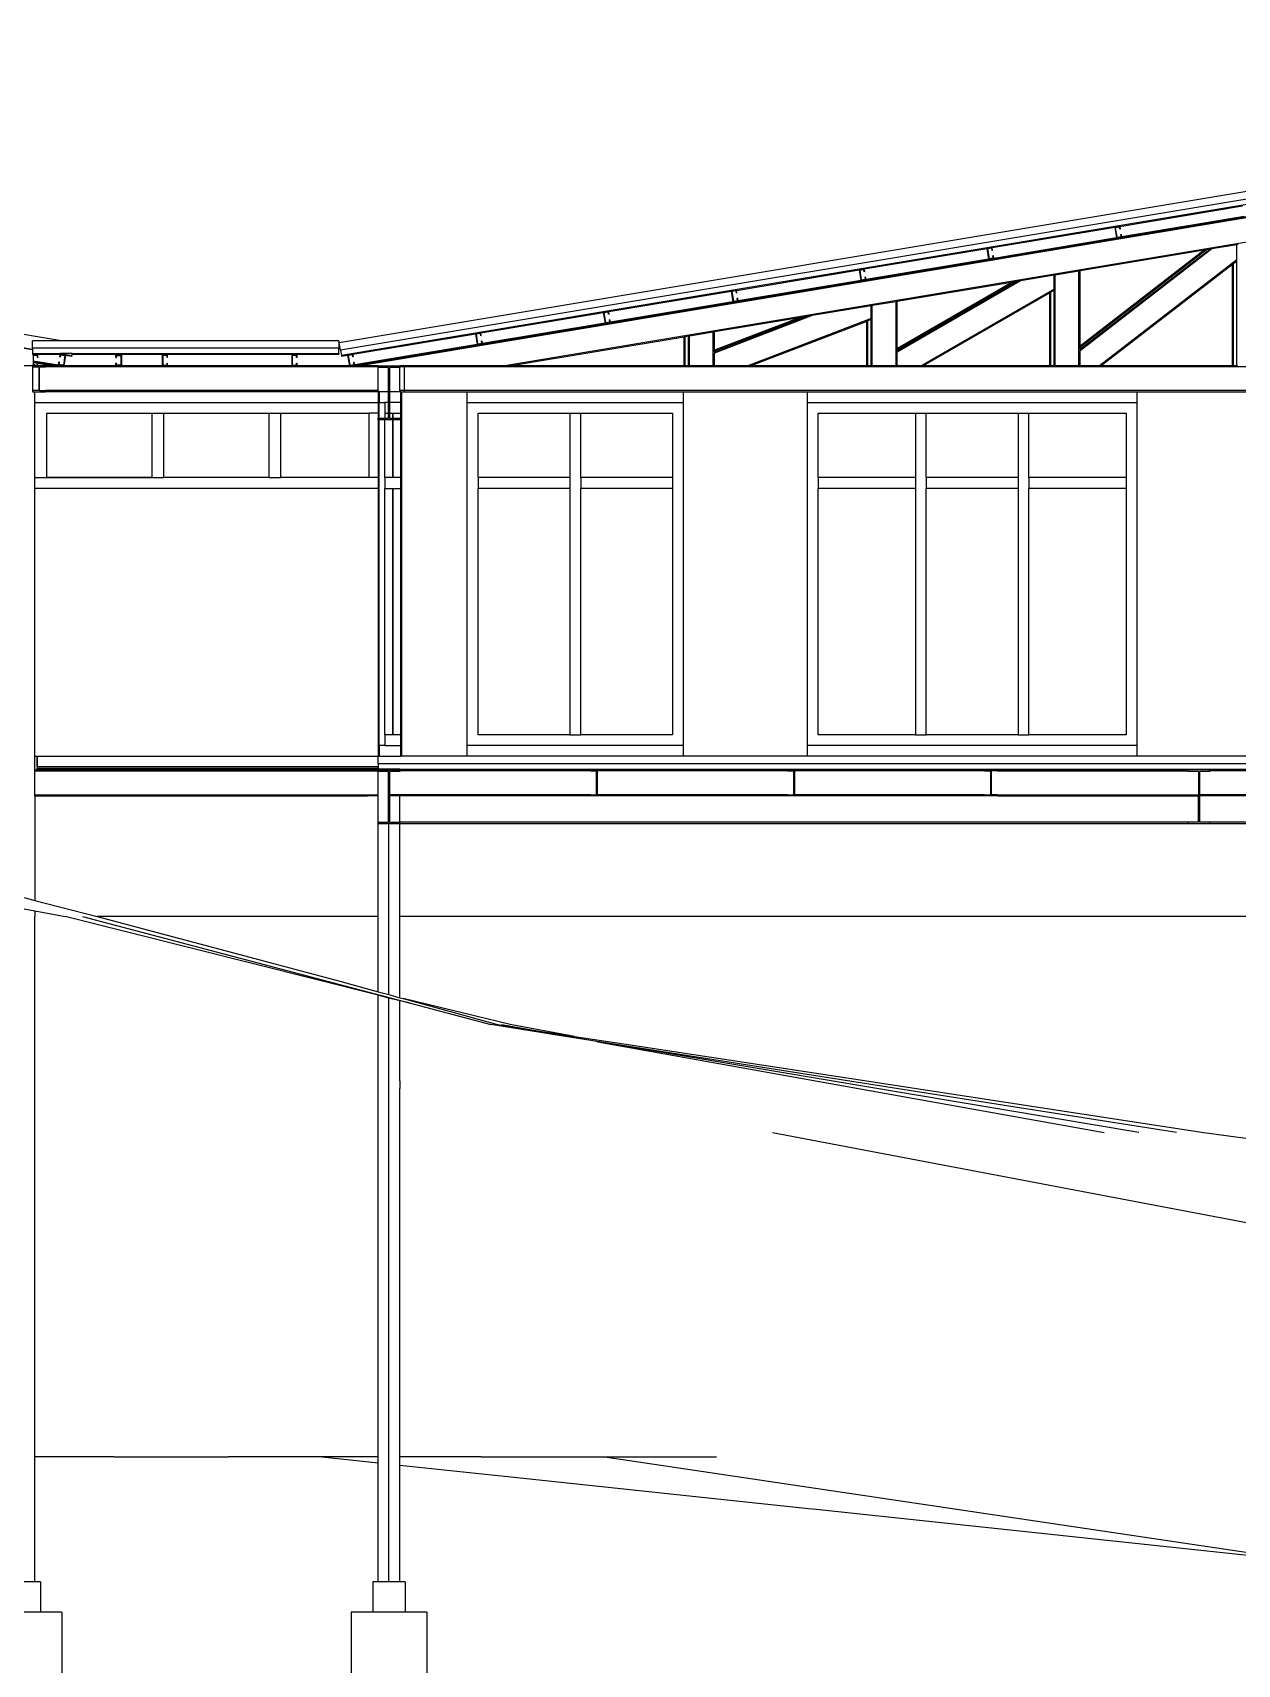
# Model space of a CAD drawing. Header units: metres. Extents: x -53 to 53, y -14 to 13.
# Drawn here: x -22.92 to -11.76, y -2.17 to 12.93 of the extents above; entities that cross this region are included whole.
import ezdxf

# ---------------------------------------------------------------- set-up
doc = ezdxf.new("R2010")
doc.units = ezdxf.units.M
doc.layers.add('SectionCutEdges', color=7, linetype='Continuous')

msp = doc.modelspace()

# ---------------------------------------------------------------- linework, layer by layer
for p, q in [((-22.65, 10.08), (-39.756, 12.931)), ((-39.775, 12.813), (-22.917, 10.003)), ((-3, 12.785), (-20.058, 9.943)), ((-2.777, 12.699), (-19.884, 9.848)), ((-3.108, 12.654), (-19.943, 9.848)), ((-2.741, 12.481), (-18.543, 9.848)), ((-12.849, 11.138), (-11.714, 11.327)), ((-11.698, 11.229), (-12.832, 11.04)), ((-14.032, 10.941), (-12.898, 11.13)), ((-12.881, 11.031), (-14.016, 10.842)), ((-15.216, 10.744), (-14.082, 10.933)), ((-11.997, 10.929), (-13.219, 9.987)), ((-12.018, 10.925), (-13.219, 9.999)), ((-12.048, 10.92), (-13.219, 10.018)), ((-12.069, 10.917), (-13.219, 10.03)), ((-12.069, 10.917), (-13.219, 10.725)), ((-12.048, 10.92), (-12.069, 10.917)), ((-12.018, 10.925), (-12.048, 10.92)), ((-11.997, 10.929), (-12.018, 10.925)), ((-11.767, 10.967), (-11.997, 10.929)), ((-11.757, 10.969), (-11.767, 10.967)), ((-11.767, 10.828), (-11.767, 10.967)), ((-16.4, 10.546), (-15.265, 10.735)), ((-14.065, 10.834), (-15.199, 10.645)), ((-13.229, 10.723), (-13.449, 10.687)), ((-13.219, 10.725), (-13.229, 10.723)), ((-13.229, 9.848), (-13.229, 10.723)), ((-13.219, 10.03), (-13.219, 10.725)), ((-11.767, 10.828), (-13.039, 9.848)), ((-11.807, 10.785), (-13.023, 9.848)), ((-11.797, 10.792), (-11.807, 10.785)), ((-11.807, 9.848), (-11.807, 10.785)), ((-11.767, 10.816), (-11.797, 10.792)), ((-11.797, 9.848), (-11.797, 10.792)), ((-11.767, 10.816), (-11.767, 10.828)), ((-11.767, 9.848), (-11.767, 10.816)), ((-15.249, 10.637), (-16.383, 10.448)), ((-13.77, 10.633), (-14.912, 9.975)), ((-13.797, 10.629), (-14.912, 9.986)), ((-13.826, 10.624), (-14.912, 9.998)), ((-13.853, 10.619), (-14.912, 10.009)), ((-13.853, 10.619), (-14.912, 10.443)), ((-13.826, 10.624), (-13.853, 10.619)), ((-13.797, 10.629), (-13.826, 10.624)), ((-13.77, 10.633), (-13.797, 10.629)), ((-13.459, 10.685), (-13.77, 10.633)), ((-13.449, 10.687), (-13.459, 10.685)), ((-13.459, 10.558), (-13.459, 10.685)), ((-13.449, 9.848), (-13.449, 10.687)), ((-17.583, 10.349), (-16.449, 10.538)), ((-16.432, 10.44), (-17.567, 10.25)), ((-14.922, 10.441), (-15.142, 10.405)), ((-14.912, 10.443), (-14.922, 10.441)), ((-14.922, 9.848), (-14.922, 10.441)), ((-14.912, 10.009), (-14.912, 10.443)), ((-13.459, 10.558), (-14.691, 9.848)), ((-13.499, 10.524), (-14.671, 9.848)), ((-13.489, 10.529), (-13.499, 10.524)), ((-13.499, 9.848), (-13.499, 10.524)), ((-13.459, 10.547), (-13.489, 10.529)), ((-13.489, 9.848), (-13.489, 10.529)), ((-13.459, 10.547), (-13.459, 10.558)), ((-13.459, 9.848), (-13.459, 10.547)), ((-18.767, 10.152), (-17.633, 10.341)), ((-15.699, 10.312), (-16.604, 9.966)), ((-15.747, 10.304), (-16.604, 9.976)), ((-15.77, 10.3), (-16.604, 9.981)), ((-15.818, 10.292), (-16.604, 9.991)), ((-15.818, 10.292), (-16.604, 10.161)), ((-15.152, 10.285), (-16.296, 9.848)), ((-15.77, 10.3), (-15.818, 10.292)), ((-15.747, 10.304), (-15.77, 10.3)), ((-15.699, 10.312), (-15.747, 10.304)), ((-15.152, 10.403), (-15.699, 10.312)), ((-15.152, 10.275), (-15.182, 10.263)), ((-15.142, 10.405), (-15.152, 10.403)), ((-15.152, 10.285), (-15.152, 10.403)), ((-15.152, 10.275), (-15.152, 10.285)), ((-15.152, 9.848), (-15.152, 10.275)), ((-15.142, 9.848), (-15.142, 10.405)), ((-23.795, 10.144), (-22.917, 9.997)), ((-19.951, 9.955), (-18.816, 10.144)), ((-17.616, 10.242), (-18.75, 10.053)), ((-16.844, 10.121), (-16.874, 10.116)), ((-16.834, 10.123), (-16.844, 10.121)), ((-16.844, 9.848), (-16.844, 10.121)), ((-16.614, 10.159), (-16.834, 10.123)), ((-16.834, 9.848), (-16.834, 10.123)), ((-16.604, 10.161), (-16.614, 10.159)), ((-16.614, 9.848), (-16.614, 10.159)), ((-16.604, 9.991), (-16.604, 10.161)), ((-15.192, 10.259), (-16.268, 9.848)), ((-15.182, 10.263), (-15.192, 10.259)), ((-15.192, 9.848), (-15.192, 10.259)), ((-15.182, 9.848), (-15.182, 10.263)), ((-22.917, 10.01), (-22.917, 10.003)), ((-22.917, 10.003), (-22.917, 9.997)), ((-22.917, 9.997), (-22.917, 9.96)), ((-20.081, 9.96), (-20.081, 10.01)), ((-20.066, 9.992), (-20.058, 9.943)), ((-18.8, 10.045), (-19.934, 9.856)), ((-16.884, 10.114), (-18.484, 9.848)), ((-16.874, 10.116), (-16.884, 10.114)), ((-16.884, 9.848), (-16.884, 10.114)), ((-16.874, 9.848), (-16.874, 10.116)), ((-16.604, 9.981), (-16.604, 9.991)), ((-16.604, 9.976), (-16.604, 9.981)), ((-16.604, 9.976), (-16.604, 9.966)), ((-14.912, 9.998), (-14.912, 10.009)), ((-14.912, 9.986), (-14.912, 9.998)), ((-14.912, 9.986), (-14.912, 9.975)), ((-14.912, 9.848), (-14.912, 9.975)), ((-13.219, 10.018), (-13.219, 10.03)), ((-13.219, 9.999), (-13.219, 10.018)), ((-13.219, 9.999), (-13.219, 9.987)), ((-13.219, 9.848), (-13.219, 9.987)), ((-22.917, 9.848), (-22.995, 9.848)), ((-22.917, 9.96), (-22.66, 9.96)), ((-22.917, 9.96), (-22.917, 9.955)), ((-22.917, 9.955), (-22.661, 9.955)), ((-22.917, 9.838), (-22.917, 9.618)), ((-22.912, 9.895), (-22.677, 9.856)), ((-22.912, 9.888), (-22.668, 9.848)), ((-22.912, 9.878), (-22.872, 9.872)), ((-22.895, 9.858), (-22.912, 9.858)), ((-22.895, 9.853), (-22.895, 9.858)), ((-22.867, 9.871), (-22.727, 9.848)), ((-22.727, 9.848), (-22.797, 9.848)), ((-19.717, 9.838), (-22.797, 9.838)), ((-22.727, 9.848), (-22.728, 9.848)), ((-22.668, 9.848), (-22.727, 9.848)), ((-22.677, 9.856), (-22.673, 9.881)), ((-22.628, 9.848), (-22.677, 9.856)), ((-22.668, 9.88), (-22.673, 9.881)), ((-22.671, 9.86), (-22.668, 9.88)), ((-22.632, 9.853), (-22.671, 9.86)), ((-22.628, 9.848), (-22.668, 9.848)), ((-22.665, 9.93), (-22.661, 9.955)), ((-22.665, 9.93), (-22.66, 9.929)), ((-22.661, 9.955), (-22.611, 9.946)), ((-22.626, 9.955), (-22.661, 9.955)), ((-22.66, 9.96), (-22.626, 9.955)), ((-22.551, 9.96), (-22.66, 9.96)), ((-22.66, 9.929), (-22.656, 9.949)), ((-22.656, 9.949), (-22.617, 9.942)), ((-22.617, 9.942), (-22.632, 9.853)), ((-22.611, 9.946), (-22.628, 9.848)), ((-22.145, 9.848), (-22.628, 9.848)), ((-22.626, 9.955), (-22.553, 9.943)), ((-22.611, 9.946), (-22.554, 9.937)), ((-22.553, 9.943), (-22.554, 9.937)), ((-22.553, 9.943), (-22.551, 9.955)), ((-22.551, 9.96), (-20.081, 9.96)), ((-22.551, 9.955), (-22.551, 9.96)), ((-22.551, 9.955), (-20.081, 9.955)), ((-22.145, 9.923), (-22.145, 9.948)), ((-22.145, 9.948), (-22.095, 9.948)), ((-22.145, 9.923), (-22.14, 9.923)), ((-22.14, 9.873), (-22.145, 9.873)), ((-22.145, 9.848), (-22.145, 9.873)), ((-22.095, 9.848), (-22.145, 9.848)), ((-22.14, 9.923), (-22.14, 9.943)), ((-22.14, 9.943), (-22.1, 9.943)), ((-22.14, 9.853), (-22.14, 9.873)), ((-22.1, 9.853), (-22.14, 9.853)), ((-22.1, 9.943), (-22.1, 9.853)), ((-22.095, 9.948), (-22.095, 9.848)), ((-21.717, 9.848), (-22.095, 9.848)), ((-20.517, 9.848), (-21.667, 9.848)), ((-19.983, 9.848), (-20.467, 9.848)), ((-20.081, 9.96), (-20.081, 9.955)), ((-20.058, 9.943), (-20.057, 9.937)), ((-20.057, 9.937), (-20, 9.946)), ((-19.943, 9.848), (-19.983, 9.848)), ((-19.884, 9.848), (-19.943, 9.848)), ((-19.717, 9.848), (-19.884, 9.848)), ((-19.717, 9.618), (-19.717, 9.832)), ((-19.477, 9.848), (-19.517, 9.848)), ((-19.477, 9.838), (-19.517, 9.838)), ((-19.517, 9.618), (-19.517, 9.832)), ((-19.477, 9.848), (-19.477, 9.838)), ((-18.543, 9.848), (-19.477, 9.848)), ((-19.477, 9.838), (-19.477, 9.618)), ((-4.677, 9.838), (-19.477, 9.838)), ((-18.484, 9.848), (-18.543, 9.848)), ((-16.884, 9.848), (-18.484, 9.848)), ((-16.874, 9.848), (-16.884, 9.848)), ((-16.844, 9.848), (-16.874, 9.848)), ((-16.844, 9.848), (-16.834, 9.848)), ((-16.614, 9.848), (-16.834, 9.848)), ((-16.614, 9.848), (-16.604, 9.848)), ((-16.604, 9.848), (-16.604, 9.966)), ((-16.296, 9.848), (-16.604, 9.848)), ((-16.296, 9.848), (-16.268, 9.848)), ((-15.192, 9.848), (-16.268, 9.848)), ((-15.182, 9.848), (-15.192, 9.848)), ((-15.152, 9.848), (-15.182, 9.848)), ((-15.152, 9.848), (-15.142, 9.848)), ((-14.922, 9.848), (-15.142, 9.848)), ((-14.922, 9.848), (-14.912, 9.848)), ((-14.691, 9.848), (-14.912, 9.848)), ((-14.691, 9.848), (-14.671, 9.848)), ((-13.499, 9.848), (-14.671, 9.848)), ((-13.489, 9.848), (-13.499, 9.848)), ((-13.459, 9.848), (-13.489, 9.848)), ((-13.459, 9.848), (-13.449, 9.848)), ((-13.229, 9.848), (-13.449, 9.848)), ((-13.229, 9.848), (-13.219, 9.848)), ((-13.039, 9.848), (-13.219, 9.848)), ((-13.039, 9.848), (-13.023, 9.848)), ((-11.807, 9.848), (-13.023, 9.848)), ((-11.797, 9.848), (-11.807, 9.848)), ((-11.767, 9.848), (-11.797, 9.848)), ((-11.767, 9.848), (-11.757, 9.848)), ((-22.895, 9.508), (-22.895, 9.608)), ((-19.717, 9.618), (-22.797, 9.618)), ((-19.717, 9.608), (-22.797, 9.608)), ((-19.717, 9.618), (-19.717, 9.608)), ((-19.717, 9.608), (-19.707, 9.608)), ((-19.707, 9.603), (-19.717, 9.603)), ((-19.717, 9.603), (-19.717, 9.508)), ((-19.517, 9.608), (-19.517, 9.618)), ((-19.477, 9.618), (-19.517, 9.618)), ((-19.507, 9.608), (-19.477, 9.608)), ((-19.497, 9.603), (-19.507, 9.603)), ((-19.497, 6.233), (-19.497, 9.603)), ((-18.892, 9.603), (-19.497, 9.603)), ((-19.477, 9.618), (-19.477, 9.608)), ((-4.717, 9.618), (-19.477, 9.618)), ((-19.477, 9.608), (-4.727, 9.608)), ((-18.892, 9.508), (-18.892, 9.603)), ((-15.742, 9.603), (-16.892, 9.603)), ((-16.892, 9.603), (-16.892, 9.508)), ((-15.742, 9.508), (-15.742, 9.603)), ((-11.542, 9.603), (-12.692, 9.603)), ((-12.692, 9.603), (-12.692, 9.508)), ((-22.895, 9.508), (-19.717, 9.508)), ((-22.895, 8.813), (-22.895, 9.508)), ((-22.788, 9.408), (-22.788, 8.813)), ((-22.788, 9.408), (-21.81, 9.408)), ((-21.81, 9.408), (-21.703, 9.408)), ((-21.81, 8.813), (-21.81, 9.408)), ((-21.703, 8.813), (-21.703, 9.408)), ((-21.703, 9.408), (-20.725, 9.408)), ((-20.725, 9.408), (-20.618, 9.408)), ((-20.725, 8.813), (-20.725, 9.408)), ((-20.618, 8.813), (-20.618, 9.408)), ((-20.618, 9.408), (-19.801, 9.408)), ((-19.801, 8.813), (-19.801, 9.408)), ((-19.717, 9.408), (-19.801, 9.408)), ((-19.717, 9.508), (-19.717, 9.408)), ((-19.717, 9.408), (-19.717, 9.364)), ((-19.707, 9.364), (-19.707, 9.508)), ((-19.657, 9.408), (-19.657, 9.364)), ((-19.507, 8.813), (-19.507, 9.408)), ((-18.892, 9.508), (-16.892, 9.508)), ((-18.892, 6.333), (-18.892, 9.508)), ((-18.792, 8.813), (-18.792, 9.408)), ((-18.792, 9.408), (-17.942, 9.408)), ((-17.942, 9.408), (-17.842, 9.408)), ((-17.942, 9.408), (-17.942, 8.813)), ((-17.842, 8.813), (-17.842, 9.408)), ((-17.842, 9.408), (-16.992, 9.408)), ((-16.992, 9.408), (-16.992, 8.813)), ((-16.892, 9.508), (-16.892, 6.333)), ((-15.742, 6.333), (-15.742, 9.508)), ((-15.742, 9.508), (-12.692, 9.508)), ((-15.642, 8.813), (-15.642, 9.408)), ((-15.642, 9.408), (-14.742, 9.408)), ((-14.742, 9.408), (-14.642, 9.408)), ((-14.742, 9.408), (-14.742, 8.813)), ((-14.642, 9.408), (-13.792, 9.408)), ((-14.642, 8.813), (-14.642, 9.408)), ((-13.792, 9.408), (-13.692, 9.408)), ((-13.792, 9.408), (-13.792, 8.813)), ((-13.692, 8.813), (-13.692, 9.408)), ((-13.692, 9.408), (-12.792, 9.408)), ((-12.792, 9.408), (-12.792, 8.813)), ((-12.692, 9.508), (-12.692, 6.333)), ((-19.717, 9.348), (-19.717, 8.813)), ((-19.707, 6.333), (-19.707, 9.348)), ((-19.657, 8.813), (-19.657, 9.348)), ((-22.895, 8.713), (-22.895, 8.813)), ((-22.895, 8.813), (-22.788, 8.813)), ((-21.81, 8.813), (-22.788, 8.813)), ((-22.788, 8.813), (-21.81, 8.813)), ((-21.81, 8.813), (-21.703, 8.813)), ((-20.725, 8.813), (-21.703, 8.813)), ((-20.725, 8.813), (-20.618, 8.813)), ((-19.801, 8.813), (-20.618, 8.813)), ((-19.717, 8.813), (-19.801, 8.813)), ((-19.717, 8.813), (-19.717, 8.713)), ((-17.942, 8.813), (-18.792, 8.813)), ((-18.792, 8.813), (-18.792, 8.713)), ((-17.942, 8.813), (-17.942, 8.713)), ((-16.992, 8.813), (-17.842, 8.813)), ((-17.842, 8.813), (-17.842, 8.713)), ((-16.992, 8.813), (-16.992, 8.713)), ((-14.742, 8.813), (-15.642, 8.813)), ((-15.642, 8.813), (-15.642, 8.713)), ((-14.742, 8.813), (-14.742, 8.713)), ((-13.792, 8.813), (-14.642, 8.813)), ((-14.642, 8.813), (-14.642, 8.713)), ((-13.792, 8.813), (-13.792, 8.713)), ((-12.792, 8.813), (-13.692, 8.813)), ((-13.692, 8.813), (-13.692, 8.713)), ((-12.792, 8.813), (-12.792, 8.713)), ((-19.717, 8.713), (-22.895, 8.713)), ((-22.895, 6.233), (-22.895, 8.713)), ((-19.717, 8.713), (-19.717, 6.233)), ((-19.657, 6.433), (-19.657, 8.713)), ((-19.507, 6.433), (-19.507, 8.713)), ((-17.942, 8.713), (-18.792, 8.713)), ((-18.792, 6.433), (-18.792, 8.713)), ((-17.942, 8.713), (-17.942, 6.433)), ((-16.992, 8.713), (-17.842, 8.713)), ((-17.842, 6.433), (-17.842, 8.713)), ((-16.992, 8.713), (-16.992, 6.433)), ((-14.742, 8.713), (-15.642, 8.713)), ((-15.642, 6.433), (-15.642, 8.713)), ((-14.742, 8.713), (-14.742, 6.433)), ((-13.792, 8.713), (-14.642, 8.713)), ((-14.642, 6.433), (-14.642, 8.713)), ((-13.792, 8.713), (-13.792, 6.433)), ((-12.792, 8.713), (-13.692, 8.713)), ((-13.692, 6.433), (-13.692, 8.713)), ((-12.792, 8.713), (-12.792, 6.433)), ((-17.942, 6.433), (-18.792, 6.433)), ((-17.942, 6.433), (-17.842, 6.433)), ((-16.992, 6.433), (-17.842, 6.433)), ((-14.742, 6.433), (-15.642, 6.433)), ((-14.742, 6.433), (-14.642, 6.433)), ((-13.792, 6.433), (-14.642, 6.433)), ((-13.792, 6.433), (-13.692, 6.433)), ((-12.792, 6.433), (-13.692, 6.433)), ((-22.895, 6.233), (-22.873, 6.233)), ((-22.895, 6.108), (-22.895, 6.233)), ((-22.873, 6.233), (-19.717, 6.233)), ((-22.873, 6.138), (-22.873, 6.233)), ((-22.873, 6.233), (-22.873, 6.113)), ((-16.892, 6.333), (-18.892, 6.333)), ((-18.892, 6.233), (-18.892, 6.333)), ((-16.892, 6.333), (-16.892, 6.233)), ((-12.692, 6.333), (-15.742, 6.333)), ((-15.742, 6.233), (-15.742, 6.333)), ((-12.692, 6.333), (-12.692, 6.233)), ((-22.895, 6.098), (-22.895, 6.108)), ((-22.895, 6.108), (-22.873, 6.108)), ((-22.895, 6.098), (-19.717, 6.098)), ((-22.895, 5.878), (-22.895, 6.098)), ((-22.873, 6.138), (-22.873, 6.123)), ((-22.873, 6.138), (-19.717, 6.138)), ((-22.873, 6.123), (-19.717, 6.123)), ((-22.873, 6.108), (-22.873, 6.123)), ((-19.717, 6.108), (-22.873, 6.108)), ((-19.717, 6.163), (-19.717, 6.138)), ((-19.717, 6.138), (-19.717, 6.123)), ((-19.717, 6.123), (-19.717, 6.113)), ((-19.717, 6.108), (-19.717, 6.113)), ((-19.617, 6.113), (-19.717, 6.113)), ((-19.717, 5.878), (-19.717, 6.092)), ((-19.617, 6.108), (-19.617, 6.113)), ((-19.517, 6.113), (-19.617, 6.113)), ((-19.517, 6.108), (-19.517, 6.113)), ((-19.517, 6.113), (-4.717, 6.113)), ((-17.752, 6.108), (-19.517, 6.108)), ((-17.752, 6.098), (-19.517, 6.098)), ((-15.927, 6.108), (-17.632, 6.108)), ((-15.927, 6.098), (-17.632, 6.098)), ((-14.102, 6.108), (-15.807, 6.108)), ((-14.102, 6.098), (-15.807, 6.098)), ((-13.982, 6.108), (-12.217, 6.108)), ((-13.982, 6.098), (-12.217, 6.098)), ((-10.252, 6.108), (-12.017, 6.108)), ((-10.252, 6.098), (-12.017, 6.098)), ((-22.895, 5.868), (-22.895, 5.878)), ((-22.895, 5.878), (-19.815, 5.878)), ((-22.895, 5.868), (-19.815, 5.868)), ((-22.895, 5.868), (-22.895, 4.899)), ((-19.815, 5.878), (-19.815, 5.868)), ((-19.815, 5.878), (-19.717, 5.878)), ((-19.717, 5.868), (-19.815, 5.868)), ((-19.717, 5.868), (-19.717, 5.878)), ((-19.717, 5.624), (-19.717, 5.868)), ((-17.752, 5.878), (-19.612, 5.878)), ((-19.517, 5.868), (-19.612, 5.868)), ((-17.752, 5.868), (-19.517, 5.868)), ((-19.517, 5.624), (-19.517, 5.868)), ((-15.927, 5.878), (-17.632, 5.878)), ((-15.927, 5.868), (-17.632, 5.868)), ((-14.102, 5.878), (-15.807, 5.878)), ((-14.102, 5.868), (-15.807, 5.868)), ((-13.982, 5.878), (-12.122, 5.878)), ((-13.982, 5.868), (-12.122, 5.868)), ((-10.252, 5.878), (-12.112, 5.878)), ((-10.252, 5.868), (-12.112, 5.868)), ((-19.717, 4.75), (-19.717, 5.608)), ((-19.617, 4.027), (-19.617, 5.608)), ((-12.217, 5.624), (-19.517, 5.624)), ((-12.217, 5.608), (-19.517, 5.608)), ((-19.517, 4.75), (-19.517, 5.608)), ((-4.717, 5.624), (-12.017, 5.624)), ((-4.717, 5.608), (-12.017, 5.608)), ((-22.995, 4.821), (-22.895, 4.802)), ((-22.895, 4.802), (-22.679, 4.762)), ((-22.895, 4.797), (-22.895, 4.802)), ((-22.895, 4.797), (-22.895, 4.75)), ((-22.895, 4.719), (-22.895, 4.75)), ((-22.895, 4.716), (-22.895, 4.719)), ((-22.895, 4.543), (-22.895, 4.716)), ((-22.679, 4.762), (-22.615, 4.75)), ((-19.717, 4.021), (-22.615, 4.75)), ((-22.455, 4.75), (-19.431, 3.95)), ((-19.717, 4.75), (-22.318, 4.75)), ((-19.717, 4.199), (-19.717, 4.75)), ((-4.717, 4.75), (-19.517, 4.75)), ((-19.517, 4.172), (-19.517, 4.75)), ((-22.895, 4.509), (-22.895, 4.543)), ((-22.895, 4.359), (-22.895, 4.509)), ((-22.895, 4.299), (-22.895, 4.359)), ((-22.895, 4.203), (-22.895, 4.299)), ((-22.895, 3.887), (-22.895, 4.203)), ((-19.717, 4.054), (-19.717, 4.199)), ((-19.517, 3.999), (-19.517, 4.172)), ((-19.617, 3.996), (-19.717, 4.021)), ((-19.717, 4.019), (-19.717, 4.021)), ((-19.717, 3.948), (-19.717, 4.019)), ((-19.717, 3.913), (-19.717, 3.948)), ((-19.617, -1.407), (-19.617, 3.996)), ((-19.517, 3.971), (-19.617, 3.996)), ((-19.431, 3.95), (-19.517, 3.971)), ((-19.517, 3.9), (-19.517, 3.971)), ((-18.495, 3.75), (-19.485, 3.991)), ((-19.431, 3.95), (-18.675, 3.75)), ((-22.895, 3.75), (-22.895, 3.887)), ((-19.717, 3.773), (-19.717, 3.913)), ((-19.517, 3.873), (-19.517, 3.9)), ((-19.517, 3.75), (-19.517, 3.873)), ((-22.895, 3.522), (-22.895, 3.75)), ((-19.717, 3.768), (-19.717, 3.773)), ((-19.717, 3.75), (-19.717, 3.768)), ((-19.717, 3.628), (-19.717, 3.75)), ((-19.717, 3.605), (-19.717, 3.628)), ((-19.517, 3.73), (-19.517, 3.75)), ((-19.517, 3.727), (-19.517, 3.73)), ((-19.517, 3.588), (-19.517, 3.727)), ((-18.023, 3.647), (-18.675, 3.75)), ((-18.575, 3.75), (-18.259, 3.696)), ((-17.899, 3.641), (-18.495, 3.75)), ((-17.993, 3.642), (-18.023, 3.647)), ((-12.325, 2.75), (-18.023, 3.647)), ((-17.694, 3.592), (-17.993, 3.642)), ((-22.895, 2.75), (-22.895, 3.522)), ((-19.717, 3.571), (-19.717, 3.605)), ((-19.717, 3.264), (-19.717, 3.571)), ((-19.517, 3.558), (-19.517, 3.588)), ((-19.517, 3.514), (-19.517, 3.558)), ((-19.517, 3.228), (-19.517, 3.514)), ((-17.694, 3.592), (-17.682, 3.59)), ((-12.675, 2.75), (-17.694, 3.592)), ((-17.682, 3.59), (-12.995, 2.75)), ((-19.717, 3.201), (-19.717, 3.264)), ((-19.717, 3.025), (-19.717, 3.201)), ((-19.517, 3.228), (-19.517, 3.16)), ((-19.717, 2.75), (-19.717, 3.025)), ((-19.517, 2.971), (-19.517, 3.16)), ((-19.517, 2.75), (-19.517, 2.971)), ((-22.895, 2.551), (-22.895, 2.75)), ((-19.717, 2.07), (-19.717, 2.75)), ((-19.517, 1.925), (-19.517, 2.75)), ((-16.065, 2.75), (-11.432, 1.87)), ((-22.895, 1.75), (-22.895, 2.551)), ((-19.717, 1.75), (-19.717, 2.07)), ((-19.517, 1.75), (-19.517, 1.925)), ((-22.895, 0.217), (-22.895, 1.75)), ((-19.717, 1.475), (-19.717, 1.75)), ((-19.517, 1.599), (-19.517, 1.75)), ((-19.517, 0.75), (-19.517, 1.599)), ((-19.717, 0.75), (-19.717, 1.475)), ((-19.717, 0.198), (-19.717, 0.75)), ((-19.517, 0.104), (-19.517, 0.75)), ((-22.895, -0.25), (-22.895, 0.217)), ((-19.717, -0.25), (-19.717, 0.198)), ((-19.517, -0.25), (-19.517, 0.104)), ((-22.895, -1.407), (-22.895, -0.25)), ((-22.165, -0.25), (-22.895, -0.25)), ((-22.165, -0.25), (-21.98, -0.25)), ((-21.98, -0.25), (-21.105, -0.25)), ((-20.235, -0.25), (-21.105, -0.25)), ((-20.235, -0.25), (-19.717, -0.305)), ((-19.717, -0.25), (-20.235, -0.25)), ((-19.717, -0.305), (-19.717, -0.25)), ((-18.765, -0.25), (-19.517, -0.25)), ((-19.517, -0.327), (-19.517, -0.25)), ((-18.765, -0.25), (-17.618, -0.25)), ((-17.618, -0.25), (-11.092, -1.221)), ((-17.618, -0.25), (-16.585, -0.25)), ((-19.717, -1.407), (-19.717, -0.305)), ((-19.517, -1.407), (-19.517, -0.327)), ((-19.517, -0.327), (-18.755, -0.408)), ((-18.755, -0.408), (-18.753, -0.408)), ((-18.753, -0.408), (-18.64, -0.42)), ((-18.64, -0.42), (-18.575, -0.427)), ((-18.575, -0.427), (-18.574, -0.427)), ((-18.574, -0.427), (-15.734, -0.728)), ((-15.734, -0.728), (-15.66, -0.736)), ((-15.66, -0.736), (-15.517, -0.751)), ((-15.517, -0.751), (-11.092, -1.221)), ((-22.895, -1.407), (-22.995, -1.407)), ((-22.845, -1.407), (-22.895, -1.407)), ((-22.845, -1.407), (-22.845, -1.688)), ((-19.767, -1.407), (-19.767, -1.688)), ((-19.717, -1.407), (-19.767, -1.407)), ((-19.617, -1.407), (-19.717, -1.407)), ((-19.517, -1.407), (-19.617, -1.407)), ((-19.467, -1.407), (-19.517, -1.407)), ((-19.467, -1.407), (-19.467, -1.688)), ((-22.845, -1.688), (-23.145, -1.688)), ((-22.645, -1.688), (-22.845, -1.688)), ((-22.645, -1.688), (-22.645, -2.258)), ((-19.967, -1.688), (-19.967, -2.258)), ((-19.767, -1.688), (-19.967, -1.688)), ((-19.467, -1.688), (-19.767, -1.688)), ((-19.267, -1.688), (-19.467, -1.688)), ((-19.267, -1.688), (-19.267, -2.258))]:
    msp.add_line(p, q)
at = {"layer": 'SectionCutEdges'}
for p, q in [((-3.026, 12.903), (-20.077, 10.061)), ((-3.038, 12.83), (-20.066, 9.992)), ((-12.849, 11.138), (-12.898, 11.13)), ((-12.898, 11.13), (-12.881, 11.031)), ((-12.853, 11.132), (-12.892, 11.126)), ((-12.892, 11.126), (-12.877, 11.037)), ((-12.881, 11.031), (-12.832, 11.04)), ((-12.877, 11.037), (-12.838, 11.044)), ((-12.849, 11.113), (-12.853, 11.132)), ((-12.844, 11.114), (-12.849, 11.138)), ((-12.844, 11.114), (-12.849, 11.113)), ((-12.841, 11.063), (-12.836, 11.064)), ((-12.838, 11.044), (-12.841, 11.063)), ((-12.832, 11.04), (-12.836, 11.064)), ((-14.032, 10.941), (-14.082, 10.933)), ((-14.082, 10.933), (-14.065, 10.834)), ((-14.036, 10.935), (-14.076, 10.929)), ((-14.076, 10.929), (-14.061, 10.84)), ((-14.033, 10.915), (-14.036, 10.935)), ((-14.028, 10.916), (-14.033, 10.915)), ((-14.028, 10.916), (-14.032, 10.941)), ((-15.216, 10.744), (-15.265, 10.735)), ((-15.265, 10.735), (-15.249, 10.637)), ((-15.22, 10.738), (-15.259, 10.731)), ((-15.259, 10.731), (-15.245, 10.643)), ((-15.217, 10.718), (-15.22, 10.738)), ((-15.212, 10.719), (-15.216, 10.744)), ((-14.065, 10.834), (-14.016, 10.842)), ((-14.061, 10.84), (-14.022, 10.846)), ((-14.025, 10.866), (-14.02, 10.867)), ((-14.022, 10.846), (-14.025, 10.866)), ((-14.016, 10.842), (-14.02, 10.867)), ((-15.249, 10.637), (-15.199, 10.645)), ((-15.245, 10.643), (-15.205, 10.649)), ((-15.212, 10.719), (-15.217, 10.718)), ((-15.209, 10.669), (-15.204, 10.67)), ((-15.205, 10.649), (-15.209, 10.669)), ((-15.199, 10.645), (-15.204, 10.67)), ((-16.4, 10.546), (-16.449, 10.538)), ((-16.449, 10.538), (-16.432, 10.44)), ((-16.404, 10.541), (-16.443, 10.534)), ((-16.443, 10.534), (-16.428, 10.445)), ((-16.432, 10.44), (-16.383, 10.448)), ((-16.428, 10.445), (-16.389, 10.452)), ((-16.4, 10.521), (-16.404, 10.541)), ((-16.395, 10.522), (-16.4, 10.546)), ((-16.395, 10.522), (-16.4, 10.521)), ((-16.392, 10.472), (-16.387, 10.472)), ((-16.389, 10.452), (-16.392, 10.472)), ((-16.383, 10.448), (-16.387, 10.472)), ((-17.583, 10.349), (-17.633, 10.341)), ((-17.633, 10.341), (-17.616, 10.242)), ((-17.587, 10.343), (-17.627, 10.337)), ((-17.627, 10.337), (-17.612, 10.248)), ((-17.584, 10.324), (-17.587, 10.343)), ((-17.579, 10.324), (-17.584, 10.324)), ((-17.579, 10.324), (-17.583, 10.349)), ((-17.576, 10.274), (-17.571, 10.275)), ((-17.573, 10.255), (-17.576, 10.274)), ((-17.567, 10.25), (-17.571, 10.275)), ((-18.767, 10.152), (-18.816, 10.144)), ((-18.816, 10.144), (-18.8, 10.045)), ((-18.771, 10.146), (-18.81, 10.14)), ((-18.81, 10.14), (-18.796, 10.051)), ((-18.768, 10.126), (-18.771, 10.146)), ((-18.763, 10.127), (-18.768, 10.126)), ((-18.763, 10.127), (-18.767, 10.152)), ((-17.616, 10.242), (-17.567, 10.25)), ((-17.612, 10.248), (-17.573, 10.255)), ((-22.917, 10.01), (-22.917, 10.08)), ((-22.65, 10.08), (-22.917, 10.08)), ((-20.081, 10.01), (-22.917, 10.01)), ((-20.081, 10.08), (-22.65, 10.08)), ((-20.081, 10.08), (-20.081, 10.01)), ((-20.066, 9.992), (-20.077, 10.061)), ((-18.8, 10.045), (-18.75, 10.053)), ((-18.796, 10.051), (-18.756, 10.057)), ((-18.76, 10.077), (-18.755, 10.078)), ((-18.756, 10.057), (-18.76, 10.077)), ((-18.75, 10.053), (-18.755, 10.078)), ((-22.867, 9.948), (-22.917, 9.948)), ((-22.917, 9.848), (-22.917, 9.858)), ((-22.917, 9.848), (-22.917, 9.838)), ((-22.867, 9.848), (-22.917, 9.848)), ((-22.917, 9.838), (-22.86, 9.838)), ((-22.872, 9.943), (-22.912, 9.943)), ((-22.912, 9.943), (-22.912, 9.895)), ((-22.912, 9.895), (-22.912, 9.888)), ((-22.912, 9.888), (-22.912, 9.878)), ((-22.912, 9.878), (-22.912, 9.858)), ((-22.912, 9.858), (-22.912, 9.853)), ((-22.912, 9.853), (-22.895, 9.853)), ((-22.895, 9.853), (-22.872, 9.853)), ((-22.872, 9.923), (-22.872, 9.943)), ((-22.867, 9.923), (-22.872, 9.923)), ((-22.872, 9.873), (-22.867, 9.873)), ((-22.872, 9.872), (-22.872, 9.873)), ((-22.872, 9.853), (-22.872, 9.872)), ((-22.867, 9.923), (-22.867, 9.948)), ((-22.867, 9.871), (-22.867, 9.873)), ((-22.867, 9.848), (-22.867, 9.871)), ((-22.797, 9.848), (-22.867, 9.848)), ((-22.86, 9.838), (-22.86, 9.618)), ((-22.853, 9.618), (-22.853, 9.838)), ((-22.853, 9.838), (-22.797, 9.838)), ((-22.797, 9.848), (-22.797, 9.838)), ((-21.667, 9.948), (-21.717, 9.948)), ((-21.717, 9.948), (-21.717, 9.848)), ((-21.667, 9.848), (-21.717, 9.848)), ((-21.712, 9.943), (-21.712, 9.853)), ((-21.672, 9.943), (-21.712, 9.943)), ((-21.712, 9.853), (-21.672, 9.853)), ((-21.672, 9.923), (-21.672, 9.943)), ((-21.667, 9.923), (-21.672, 9.923)), ((-21.672, 9.873), (-21.667, 9.873)), ((-21.672, 9.853), (-21.672, 9.873)), ((-21.667, 9.923), (-21.667, 9.948)), ((-21.667, 9.848), (-21.667, 9.873)), ((-20.467, 9.948), (-20.517, 9.948)), ((-20.517, 9.948), (-20.517, 9.848)), ((-20.467, 9.848), (-20.517, 9.848)), ((-20.512, 9.943), (-20.512, 9.853)), ((-20.472, 9.943), (-20.512, 9.943)), ((-20.512, 9.853), (-20.472, 9.853)), ((-20.472, 9.923), (-20.472, 9.943)), ((-20.467, 9.923), (-20.472, 9.923)), ((-20.472, 9.873), (-20.467, 9.873)), ((-20.472, 9.853), (-20.472, 9.873)), ((-20.467, 9.923), (-20.467, 9.948)), ((-20.467, 9.848), (-20.467, 9.873)), ((-19.951, 9.955), (-20, 9.946)), ((-20, 9.946), (-19.983, 9.848)), ((-19.955, 9.949), (-19.994, 9.942)), ((-19.994, 9.942), (-19.979, 9.853)), ((-19.983, 9.848), (-19.934, 9.856)), ((-19.979, 9.853), (-19.94, 9.86)), ((-19.951, 9.929), (-19.955, 9.949)), ((-19.946, 9.93), (-19.951, 9.955)), ((-19.946, 9.93), (-19.951, 9.929)), ((-19.943, 9.88), (-19.938, 9.881)), ((-19.94, 9.86), (-19.943, 9.88)), ((-19.934, 9.856), (-19.938, 9.881)), ((-19.717, 9.848), (-19.517, 9.848)), ((-19.717, 9.838), (-19.717, 9.848)), ((-19.717, 9.832), (-19.717, 9.838)), ((-19.622, 9.832), (-19.717, 9.832)), ((-19.622, 9.608), (-19.622, 9.832)), ((-19.517, 9.832), (-19.612, 9.832)), ((-19.612, 9.832), (-19.612, 9.608)), ((-19.517, 9.838), (-19.517, 9.848)), ((-19.517, 9.838), (-19.517, 9.832)), ((-22.917, 9.618), (-22.917, 9.608)), ((-22.86, 9.618), (-22.917, 9.618)), ((-22.917, 9.608), (-22.895, 9.608)), ((-22.895, 9.608), (-22.797, 9.608)), ((-22.853, 9.618), (-22.797, 9.618)), ((-22.797, 9.618), (-22.797, 9.608)), ((-19.622, 9.608), (-19.707, 9.608)), ((-19.707, 9.608), (-19.707, 9.603)), ((-19.707, 9.603), (-19.707, 9.508)), ((-19.612, 9.608), (-19.622, 9.608)), ((-19.622, 9.508), (-19.622, 9.608)), ((-19.517, 9.608), (-19.612, 9.608)), ((-19.612, 9.608), (-19.612, 9.508)), ((-19.507, 9.608), (-19.517, 9.608)), ((-19.507, 9.603), (-19.507, 9.608)), ((-19.507, 9.508), (-19.507, 9.603)), ((-19.717, 9.348), (-19.717, 9.364)), ((-19.717, 9.364), (-19.707, 9.364)), ((-19.707, 9.508), (-19.657, 9.508)), ((-19.707, 9.364), (-19.657, 9.364)), ((-19.657, 9.508), (-19.657, 9.408)), ((-19.622, 9.508), (-19.657, 9.508)), ((-19.657, 9.408), (-19.622, 9.408)), ((-19.657, 9.364), (-19.622, 9.364)), ((-19.612, 9.508), (-19.622, 9.508)), ((-19.622, 9.408), (-19.622, 9.508)), ((-19.622, 9.364), (-19.622, 9.408)), ((-19.622, 9.408), (-19.612, 9.408)), ((-19.507, 9.508), (-19.612, 9.508)), ((-19.612, 9.508), (-19.612, 9.408)), ((-19.612, 9.408), (-19.582, 9.408)), ((-19.612, 9.408), (-19.612, 9.364)), ((-19.612, 9.364), (-19.582, 9.364)), ((-19.582, 9.408), (-19.507, 9.408)), ((-19.582, 9.408), (-19.582, 9.364)), ((-19.582, 9.408), (-19.582, 9.408)), ((-19.582, 9.364), (-19.582, 9.408)), ((-19.582, 9.348), (-19.582, 9.364)), ((-19.582, 9.364), (-19.582, 9.348)), ((-19.582, 9.364), (-19.582, 9.364)), ((-19.582, 9.364), (-19.517, 9.364)), ((-19.517, 9.364), (-19.517, 9.348)), ((-19.507, 9.408), (-19.507, 9.508)), ((-19.707, 9.348), (-19.717, 9.348)), ((-19.657, 9.348), (-19.707, 9.348)), ((-19.582, 9.348), (-19.657, 9.348)), ((-19.582, 9.348), (-19.582, 8.813)), ((-19.582, 8.813), (-19.582, 9.348)), ((-19.517, 9.348), (-19.582, 9.348)), ((-19.582, 9.348), (-19.582, 9.348)), ((-19.657, 8.813), (-19.657, 8.713)), ((-19.582, 8.813), (-19.657, 8.813)), ((-19.507, 8.813), (-19.582, 8.813)), ((-19.507, 8.713), (-19.507, 8.813)), ((-19.657, 8.713), (-19.582, 8.713)), ((-19.582, 8.713), (-19.507, 8.713)), ((-19.582, 8.713), (-19.582, 6.433)), ((-19.582, 6.433), (-19.582, 8.713)), ((-19.582, 8.713), (-19.582, 8.713)), ((-19.657, 6.433), (-19.657, 6.333)), ((-19.582, 6.433), (-19.657, 6.433)), ((-19.507, 6.433), (-19.582, 6.433)), ((-19.507, 6.333), (-19.507, 6.433)), ((-19.707, 6.233), (-19.717, 6.233)), ((-19.717, 6.163), (-19.717, 6.233)), ((-19.707, 6.333), (-19.707, 6.233)), ((-19.657, 6.333), (-19.707, 6.333)), ((-19.707, 6.233), (-19.507, 6.233)), ((-19.657, 6.333), (-19.507, 6.333)), ((-19.507, 6.233), (-19.507, 6.333)), ((-19.497, 6.233), (-19.507, 6.233)), ((-18.892, 6.233), (-19.497, 6.233)), ((-16.892, 6.233), (-18.892, 6.233)), ((-15.742, 6.233), (-16.892, 6.233)), ((-12.692, 6.233), (-15.742, 6.233)), ((-11.542, 6.233), (-12.692, 6.233)), ((-4.517, 6.163), (-19.717, 6.163)), ((-19.717, 6.098), (-19.717, 6.108)), ((-19.717, 6.108), (-19.617, 6.108)), ((-19.717, 6.092), (-19.717, 6.098)), ((-19.622, 6.092), (-19.717, 6.092)), ((-19.622, 5.624), (-19.622, 6.092)), ((-19.617, 6.108), (-19.517, 6.108)), ((-19.517, 6.092), (-19.612, 6.092)), ((-19.612, 6.092), (-19.612, 5.878)), ((-19.517, 6.098), (-19.517, 6.108)), ((-19.517, 6.098), (-19.517, 6.092)), ((-17.752, 6.098), (-17.752, 6.108)), ((-17.752, 6.108), (-17.632, 6.108)), ((-17.752, 6.098), (-17.695, 6.098)), ((-17.695, 5.878), (-17.695, 6.098)), ((-17.688, 6.098), (-17.695, 6.098)), ((-17.632, 6.098), (-17.688, 6.098)), ((-17.688, 6.098), (-17.688, 5.878)), ((-17.632, 6.098), (-17.632, 6.108)), ((-15.927, 6.098), (-15.927, 6.108)), ((-15.927, 6.108), (-15.807, 6.108)), ((-15.927, 6.098), (-15.87, 6.098)), ((-15.87, 5.878), (-15.87, 6.098)), ((-15.863, 6.098), (-15.87, 6.098)), ((-15.807, 6.098), (-15.863, 6.098)), ((-15.863, 6.098), (-15.863, 5.878)), ((-15.807, 6.098), (-15.807, 6.108)), ((-14.102, 6.098), (-14.102, 6.108)), ((-14.102, 6.108), (-13.982, 6.108)), ((-14.102, 6.098), (-14.045, 6.098)), ((-14.045, 5.878), (-14.045, 6.098)), ((-14.038, 6.098), (-14.045, 6.098)), ((-14.038, 5.878), (-14.038, 6.098)), ((-13.982, 6.098), (-14.038, 6.098)), ((-13.982, 6.098), (-13.982, 6.108)), ((-12.017, 6.108), (-12.217, 6.108)), ((-12.217, 6.098), (-12.217, 6.108)), ((-12.217, 6.092), (-12.217, 6.098)), ((-12.122, 6.092), (-12.217, 6.092)), ((-12.122, 6.092), (-12.122, 5.878)), ((-12.017, 6.092), (-12.112, 6.092)), ((-12.112, 6.092), (-12.112, 5.878)), ((-12.017, 6.098), (-12.017, 6.108)), ((-12.017, 6.098), (-12.017, 6.092)), ((-19.612, 5.868), (-19.612, 5.878)), ((-19.612, 5.868), (-19.612, 5.624)), ((-17.752, 5.868), (-17.752, 5.878)), ((-17.752, 5.878), (-17.695, 5.878)), ((-17.632, 5.868), (-17.752, 5.868)), ((-17.632, 5.878), (-17.688, 5.878)), ((-17.632, 5.868), (-17.632, 5.878)), ((-15.927, 5.868), (-15.927, 5.878)), ((-15.927, 5.878), (-15.87, 5.878)), ((-15.807, 5.868), (-15.927, 5.868)), ((-15.807, 5.878), (-15.863, 5.878)), ((-15.807, 5.868), (-15.807, 5.878)), ((-14.102, 5.868), (-14.102, 5.878)), ((-14.102, 5.878), (-14.045, 5.878)), ((-13.982, 5.868), (-14.102, 5.868)), ((-13.982, 5.878), (-14.038, 5.878)), ((-13.982, 5.868), (-13.982, 5.878)), ((-12.122, 5.868), (-12.122, 5.878)), ((-12.122, 5.624), (-12.122, 5.868)), ((-12.112, 5.868), (-12.112, 5.878)), ((-12.112, 5.868), (-12.112, 5.624)), ((-19.717, 5.608), (-19.717, 5.624)), ((-19.717, 5.624), (-19.622, 5.624)), ((-19.617, 5.608), (-19.717, 5.608)), ((-19.517, 5.608), (-19.617, 5.608)), ((-19.612, 5.624), (-19.517, 5.624)), ((-19.517, 5.624), (-19.517, 5.608)), ((-12.217, 5.624), (-12.217, 5.608)), ((-12.122, 5.624), (-12.217, 5.624)), ((-12.017, 5.608), (-12.217, 5.608)), ((-12.017, 5.624), (-12.112, 5.624)), ((-12.017, 5.624), (-12.017, 5.608)), ((-22.995, 4.925), (-22.895, 4.899)), ((-22.895, 4.899), (-22.318, 4.75)), ((-22.318, 4.75), (-20.813, 4.349)), ((-20.813, 4.349), (-20.072, 4.152)), ((-20.072, 4.152), (-19.717, 4.054)), ((-19.717, 4.054), (-19.617, 4.027)), ((-19.617, 4.027), (-19.517, 3.999)), ((-19.517, 3.999), (-19.485, 3.991)), ((-19.485, 3.991), (-18.935, 3.839)), ((-18.935, 3.839), (-18.611, 3.75)), ((-18.611, 3.75), (-18.259, 3.696)), ((-18.259, 3.696), (-17.899, 3.641)), ((-17.899, 3.641), (-17.442, 3.572)), ((-17.442, 3.572), (-15.357, 3.254)), ((-15.357, 3.254), (-12.073, 2.75)), ((-12.073, 2.75), (-8.882, 2.323))]:
    msp.add_line(p, q, dxfattribs=at)

doc.saveas('drawing.dxf')
